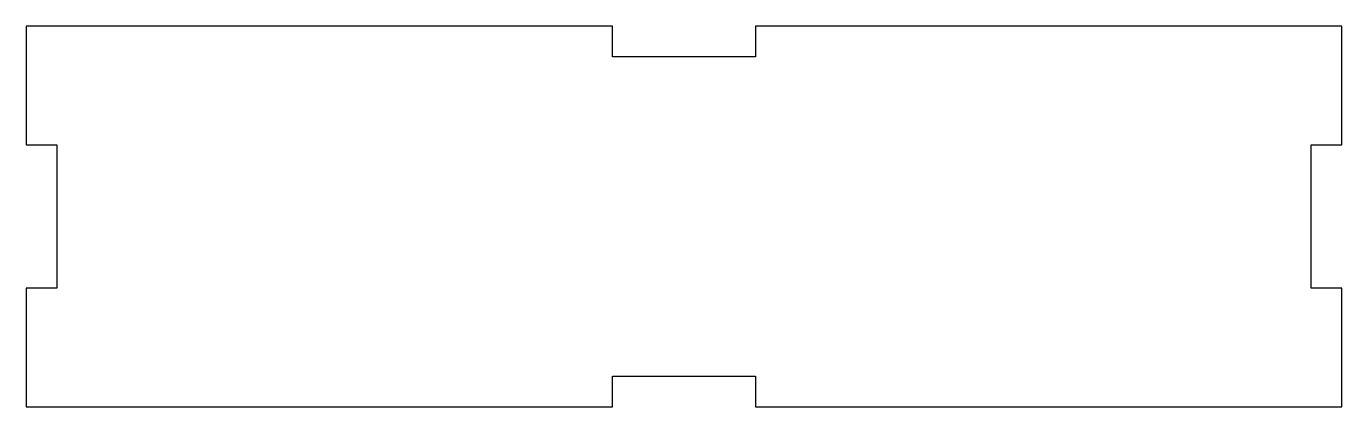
# Model space of a CAD drawing. Header units: millimetres. Extents: x -68 to 68, y -20 to 20.
import ezdxf

# ---------------------------------------------------------------- set-up
doc = ezdxf.new("R2010")
doc.units = ezdxf.units.MM
doc.layers.add('PERIMETER', color=5, linetype='CONTINUOUS')

msp = doc.modelspace()

# ---------------------------------------------------------------- linework, layer by layer
at = {"layer": 'PERIMETER'}
for p, q in [((-7.425, 19.745), (-68.245, 19.745)), ((-68.245, 19.745), (-68.245, 7.425)), ((-7.425, 16.575), (-7.425, 19.745)), ((68.245, 19.745), (7.425, 19.745)), ((7.425, 19.745), (7.425, 16.575)), ((68.245, 7.425), (68.245, 19.745)), ((7.425, 16.575), (-7.425, 16.575)), ((-68.245, 7.425), (-65.075, 7.425)), ((-65.075, 7.425), (-65.075, -7.425)), ((65.075, -7.425), (65.075, 7.425)), ((65.075, 7.425), (68.245, 7.425)), ((-65.075, -7.425), (-68.245, -7.425)), ((-68.245, -7.425), (-68.245, -19.745)), ((68.245, -7.425), (65.075, -7.425)), ((68.245, -19.745), (68.245, -7.425)), ((-7.425, -19.745), (-7.425, -16.575)), ((-7.425, -16.575), (7.425, -16.575)), ((7.425, -16.575), (7.425, -19.745)), ((-68.245, -19.745), (-7.425, -19.745)), ((7.425, -19.745), (68.245, -19.745))]:
    msp.add_line(p, q, dxfattribs=at)

doc.saveas('drawing.dxf')
